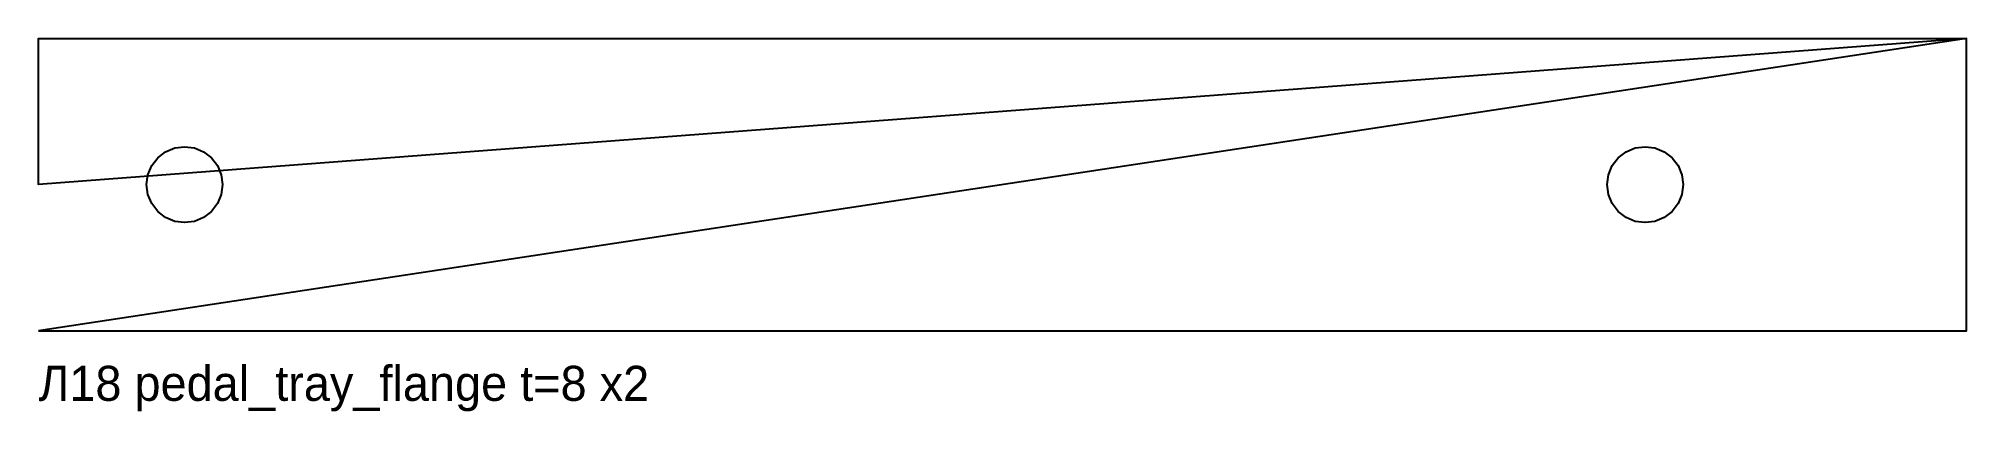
# Model space of a CAD drawing. Header units: millimetres. Extents: x 0 to 330, y -14 to 50.
import ezdxf

# ---------------------------------------------------------------- set-up
doc = ezdxf.new("R2010")
doc.units = ezdxf.units.MM

msp = doc.modelspace()

# ---------------------------------------------------------------- linework, layer by layer
at = {"layer": 'CUT'}
for points in [[(0, 0), (165, 0), (330, 0), (330, 25), (330, 50), (0, 25), (0, 50), (165, 50), (330, 50)], [(25, 31.5), (26.68, 31.28), (28.25, 30.63), (29.6, 29.6), (30.63, 28.25), (31.28, 26.68), (31.5, 25), (31.28, 23.32), (30.63, 21.75), (29.6, 20.4), (28.25, 19.37), (26.68, 18.72), (25, 18.5), (23.32, 18.72), (21.75, 19.37), (20.4, 20.4), (19.37, 21.75), (18.72, 23.32), (18.5, 25), (18.72, 26.68), (19.37, 28.25), (20.4, 29.6), (21.75, 30.63), (23.32, 31.28), (25, 31.5)], [(275, 31.5), (276.68, 31.28), (278.25, 30.63), (279.6, 29.6), (280.63, 28.25), (281.28, 26.68), (281.5, 25), (281.28, 23.32), (280.63, 21.75), (279.6, 20.4), (278.25, 19.37), (276.68, 18.72), (275, 18.5), (273.32, 18.72), (271.75, 19.37), (270.4, 20.4), (269.37, 21.75), (268.72, 23.32), (268.5, 25), (268.72, 26.68), (269.37, 28.25), (270.4, 29.6), (271.75, 30.63), (273.32, 31.28), (275, 31.5)]]:
    msp.add_lwpolyline(points, close=True, dxfattribs=at)

# ---------------------------------------------------------------- texts
at = {"layer": 'TEXT'}
msp.add_text('Л18 pedal_tray_flange t=8 x2', height=6, dxfattribs=at).set_placement((0, -12))

doc.saveas('drawing.dxf')
